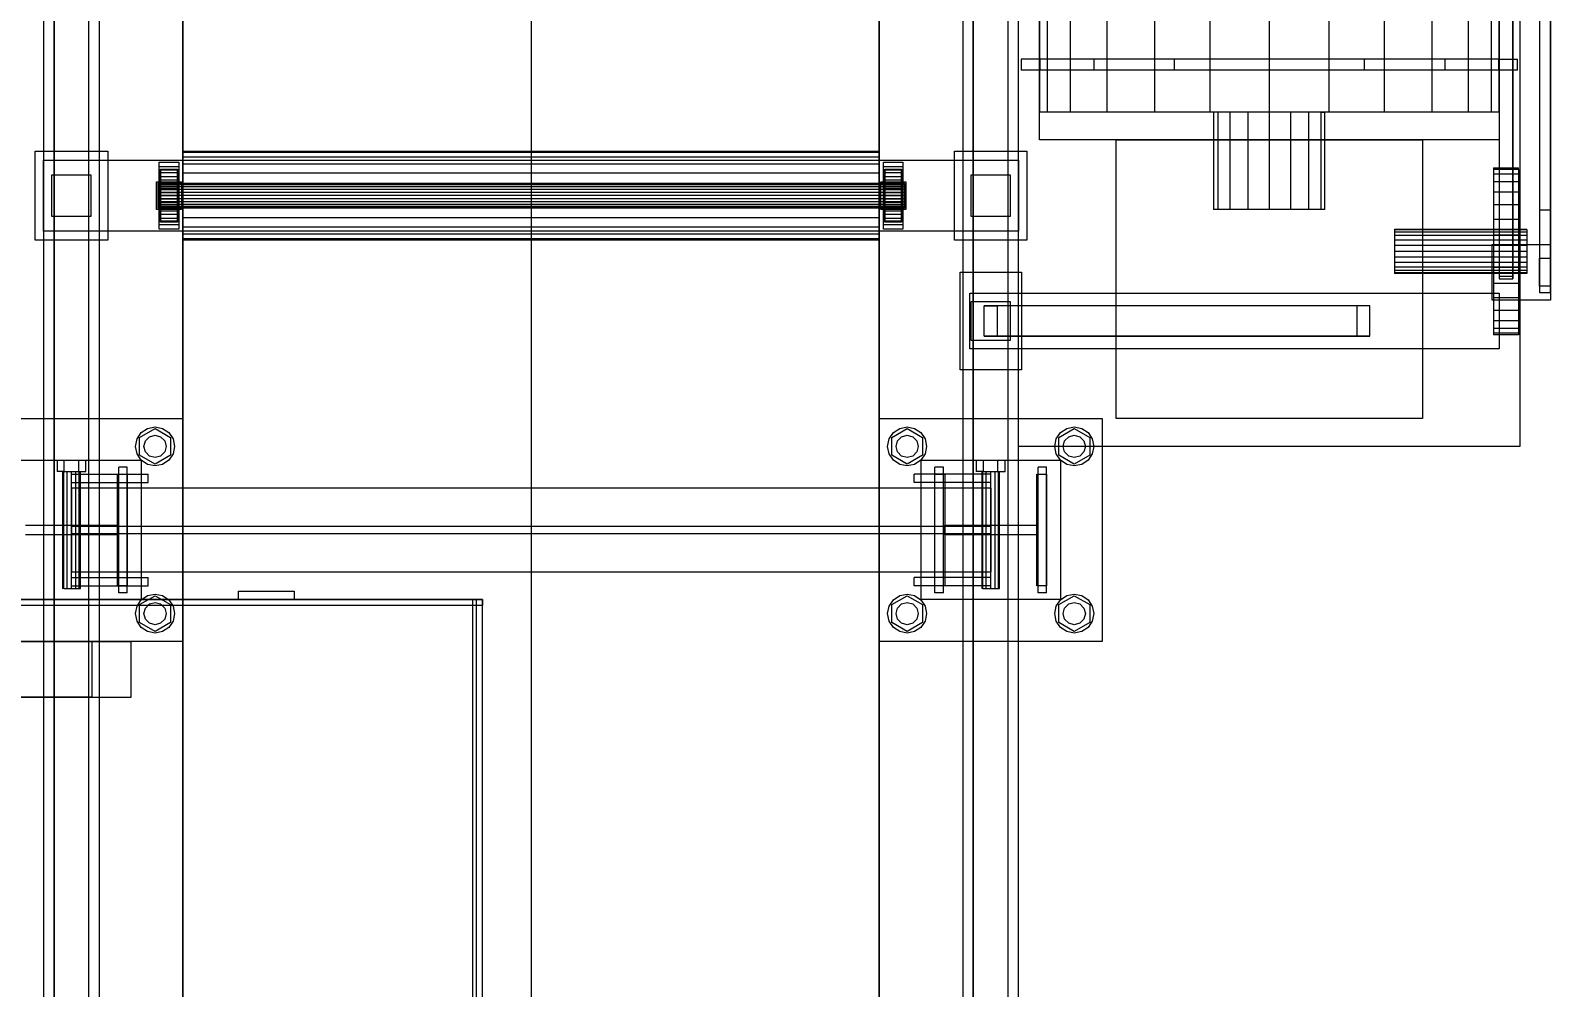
# Model space of a CAD drawing. Header units: millimetres. Extents: x -2500 to 58855, y -53268 to 6837.
# Drawn here: x 57758 to 58849, y -17028 to -16341 of the extents above; entities that cross this region are included whole.
import ezdxf

# ---------------------------------------------------------------- set-up
doc = ezdxf.new("R2010")
doc.units = ezdxf.units.MM
for name, color, linetype, lineweight in [('COTAS_R', 1, 'Continuous', 0), ('superior_C04', 7, 'Continuous', 0), ('superior_secador', 7, 'Continuous', 0)]:
    doc.layers.add(name, color=color, linetype=linetype, lineweight=lineweight)
doc.dimstyles.new('R19_100', dxfattribs={"dimtxt": 250, "dimasz": 150, "dimexe": 150, "dimexo": 80, "dimgap": 100, "dimtad": 1, "dimtih": 1, "dimtoh": 1, "dimdsep": 46, "dimcen": 0.09, "dimadec": 0, "dimazin": 0, "dimtfac": 1, "dimtdec": 4, "dimtofl": 0, "dimtmove": 0, "dimatfit": 3, "dimfxl": 1, "dimtolj": 1, "dimtzin": 0, "dimarcsym": 0})

# ---------------------------------------------------------------- blocks, each defined once
blk = doc.blocks.new('*D26')
at = {"layer": 'COTAS_R', "color": 0, "lineweight": -2, "transparency": 16777216}
for p, q in [((58037.1, -15400), (57067.1, -15400)), ((57217.1, -19600), (57217.1, -15550)), ((58037.1, -19750), (57067.1, -19750))]:
    blk.add_line(p, q, dxfattribs=at)
at = {"layer": 'COTAS_R', "color": 0, "transparency": 16777216}
for points in [[(57192.1, -15550), (57242.1, -15550), (57217.1, -15400)], [(57192.1, -19600), (57242.1, -19600), (57217.1, -19750)]]:
    blk.add_solid(points, dxfattribs=at)
at = {"layer": 'Defpoints', "color": 0, "transparency": 16777216}
for p in [(57217.1, -15400), (58117.1, -15400), (58117.1, -19750)]:
    blk.add_point(p, dxfattribs=at)

msp = doc.modelspace()

# ---------------------------------------------------------------- linework, layer by layer
at = {"layer": 'superior_C04'}
for p, q in [((58812.116, -15374.489), (58812.116, -16484.396)), ((58812.116, -15375.975), (58812.116, -16485.882)), ((58822.116, -16484.396), (58822.116, -15374.489)), ((58822.116, -15375.975), (58822.116, -16485.882)), ((58841.116, -15370.459), (58841.116, -16470.459)), ((58849.116, -16470.459), (58849.116, -15370.459)), ((57867.116, -15400), (57867.116, -16460)), ((57867.116, -19750), (57867.116, -15400)), ((58117.116, -15400), (58117.116, -16460)), ((58367.116, -16460), (58367.116, -15400)), ((58367.116, -15400), (58367.116, -19750)), ((58812.116, -15430.521), (58812.116, -16517.935)), ((58812.116, -15432.409), (58812.116, -16519.823)), ((58822.116, -16517.935), (58822.116, -15430.521)), ((58822.116, -15432.409), (58822.116, -16519.823)), ((58841.116, -15429.541), (58841.116, -16529.541)), ((58849.116, -15429.541), (58849.116, -16529.541)), ((58467.116, -16640), (58467.116, -15710)), ((58827.116, -15710), (58827.116, -16640)), ((58482.116, -16420), (58482.116, -15730)), ((58812.116, -15730), (58812.116, -16420)), ((58482.116, -15750), (58482.116, -16400)), ((58487.738, -15750), (58487.738, -16400)), ((58504.222, -15750), (58504.222, -16400)), ((58530.443, -15750), (58530.443, -16400)), ((58564.616, -15750), (58564.616, -16400)), ((58604.411, -15750), (58604.411, -16400)), ((58647.116, -15750), (58647.116, -16400)), ((58689.821, -15750), (58689.821, -16400)), ((58729.616, -15750), (58729.616, -16400)), ((58763.788, -15750), (58763.788, -16400)), ((58790.01, -15750), (58790.01, -16400)), ((58806.494, -15750), (58806.494, -16400)), ((58812.116, -16400), (58812.116, -15750)), ((57767.116, -16150), (57767.116, -17350)), ((57774.616, -17348.878), (57774.616, -16148.878)), ((57774.616, -16151.122), (57774.616, -17351.122)), ((57799.616, -17348.878), (57799.616, -16148.878)), ((57799.616, -17351.122), (57799.616, -16151.122)), ((57807.116, -17350), (57807.116, -16150)), ((58427.116, -16150), (58427.116, -17350)), ((58434.616, -17348.878), (58434.616, -16148.878)), ((58434.616, -16151.122), (58434.616, -17351.122)), ((58459.616, -17348.878), (58459.616, -16148.878)), ((58459.616, -17351.122), (58459.616, -16151.122)), ((58467.116, -17350), (58467.116, -16150)), ((58482.481, -16362), (58468.916, -16362)), ((58468.916, -16362), (58468.916, -16370)), ((58482.481, -16370), (58468.916, -16370)), ((58521.109, -16362), (58482.481, -16362)), ((58482.481, -16362), (58482.481, -16370)), ((58521.109, -16370), (58482.481, -16370)), ((58578.922, -16362), (58521.109, -16362)), ((58521.109, -16362), (58521.109, -16370)), ((58578.922, -16370), (58521.109, -16370)), ((58647.116, -16362), (58578.922, -16362)), ((58578.922, -16362), (58578.922, -16370)), ((58647.116, -16370), (58578.922, -16370)), ((58715.31, -16362), (58647.116, -16362)), ((58647.116, -16362), (58647.116, -16370)), ((58715.31, -16370), (58647.116, -16370)), ((58773.122, -16362), (58715.31, -16362)), ((58715.31, -16362), (58715.31, -16370)), ((58773.122, -16370), (58715.31, -16370)), ((58811.751, -16362), (58773.122, -16362)), ((58773.122, -16362), (58773.122, -16370)), ((58811.751, -16370), (58773.122, -16370)), ((58811.751, -16362), (58825.316, -16362)), ((58811.751, -16362), (58811.751, -16370)), ((58825.316, -16370), (58811.751, -16370)), ((58825.316, -16370), (58825.316, -16362)), ((58487.738, -16400), (58482.116, -16400)), ((58504.222, -16400), (58487.738, -16400)), ((58530.443, -16400), (58504.222, -16400)), ((58564.616, -16400), (58530.443, -16400)), ((58604.411, -16400), (58564.616, -16400)), ((58647.116, -16400), (58604.411, -16400)), ((58610.161, -16400), (58607.116, -16400)), ((58607.116, -16400), (58607.116, -16470)), ((58618.832, -16400), (58610.161, -16400)), ((58610.161, -16400), (58610.161, -16470)), ((58631.809, -16400), (58618.832, -16400)), ((58618.832, -16400), (58618.832, -16470)), ((58647.116, -16400), (58631.809, -16400)), ((58631.809, -16400), (58631.809, -16470)), ((58689.821, -16400), (58647.116, -16400)), ((58662.423, -16400), (58647.116, -16400)), ((58647.116, -16400), (58647.116, -16470)), ((58675.4, -16400), (58662.423, -16400)), ((58662.423, -16400), (58662.423, -16470)), ((58684.071, -16400), (58675.4, -16400)), ((58675.4, -16400), (58675.4, -16470)), ((58684.071, -16400), (58687.116, -16400)), ((58684.071, -16400), (58684.071, -16470)), ((58687.116, -16470), (58687.116, -16400)), ((58729.616, -16400), (58689.821, -16400)), ((58763.788, -16400), (58729.616, -16400)), ((58790.01, -16400), (58763.788, -16400)), ((58806.494, -16400), (58790.01, -16400)), ((58812.116, -16400), (58806.494, -16400)), ((58812.116, -16420), (58482.116, -16420)), ((58537.116, -16420), (58757.116, -16420)), ((58537.116, -16620), (58537.116, -16420)), ((58757.116, -16420), (58757.116, -16620)), ((57761.116, -16492), (57761.116, -16428)), ((57761.116, -16428), (57813.116, -16428)), ((57767.116, -16485.4), (57767.116, -16434.6)), ((57767.116, -16434.6), (58467.116, -16434.6)), ((57813.116, -16428), (57813.116, -16492)), ((57850.116, -16484), (57850.116, -16436)), ((57850.116, -16436), (57864.116, -16436)), ((57864.116, -16436), (57864.116, -16484)), ((57867.116, -16428), (57867.116, -16429.09)), ((57867.116, -16428), (58367.116, -16428)), ((57867.116, -16429.09), (57867.116, -16432.287)), ((58367.116, -16429.09), (57867.116, -16429.09)), ((57867.116, -16432.287), (57867.116, -16437.373)), ((58367.116, -16432.287), (57867.116, -16432.287)), ((57867.116, -16437.373), (57867.116, -16444)), ((58367.116, -16437.373), (57867.116, -16437.373)), ((58367.116, -16429.09), (58367.116, -16428)), ((58367.116, -16429.09), (58367.116, -16432.287)), ((58367.116, -16432.287), (58367.116, -16437.373)), ((58367.116, -16437.373), (58367.116, -16444)), ((58370.116, -16484), (58370.116, -16436)), ((58370.116, -16436), (58384.116, -16436)), ((58384.116, -16436), (58384.116, -16484)), ((58421.116, -16492), (58421.116, -16428)), ((58421.116, -16428), (58473.116, -16428)), ((58467.116, -16434.6), (58467.116, -16485.4)), ((58473.116, -16428), (58473.116, -16492)), ((57773.116, -16475), (57773.116, -16445)), ((57773.116, -16445), (57801.116, -16445)), ((57801.116, -16445), (57801.116, -16475)), ((57850.116, -16449), (57850.116, -16439)), ((57850.116, -16439), (57864.116, -16439)), ((57851.116, -16451), (57851.116, -16441)), ((57851.116, -16441), (57851.116, -16441.647)), ((57851.116, -16441), (57863.116, -16441)), ((57851.116, -16441.647), (57851.116, -16451.307)), ((57863.116, -16441.647), (57851.116, -16441.647)), ((57851.116, -16441.647), (57851.116, -16443.546)), ((57851.116, -16443.546), (57851.116, -16452.206)), ((57863.116, -16443.546), (57851.116, -16443.546)), ((57851.116, -16443.546), (57851.116, -16446.565)), ((57851.116, -16446.565), (57851.116, -16453.636)), ((57863.116, -16446.565), (57851.116, -16446.565)), ((57851.116, -16446.565), (57851.116, -16450.5)), ((57863.116, -16441.647), (57863.116, -16441)), ((57863.116, -16441), (57863.116, -16451)), ((57863.116, -16451.307), (57863.116, -16441.647)), ((57863.116, -16443.546), (57863.116, -16441.647)), ((57863.116, -16452.206), (57863.116, -16443.546)), ((57863.116, -16446.565), (57863.116, -16443.546)), ((57863.116, -16453.636), (57863.116, -16446.565)), ((57863.116, -16450.5), (57863.116, -16446.565)), ((57864.116, -16439), (57864.116, -16449)), ((57867.116, -16444), (57867.116, -16451.718)), ((58367.116, -16444), (57867.116, -16444)), ((58367.116, -16444), (58367.116, -16451.718)), ((58370.116, -16449), (58370.116, -16439)), ((58370.116, -16439), (58384.116, -16439)), ((58371.116, -16451), (58371.116, -16441)), ((58371.116, -16441), (58371.116, -16441.647)), ((58371.116, -16441), (58383.116, -16441)), ((58371.116, -16441.647), (58371.116, -16451.307)), ((58383.116, -16441.647), (58371.116, -16441.647)), ((58371.116, -16441.647), (58371.116, -16443.546)), ((58371.116, -16443.546), (58371.116, -16452.206)), ((58383.116, -16443.546), (58371.116, -16443.546)), ((58371.116, -16443.546), (58371.116, -16446.565)), ((58371.116, -16446.565), (58371.116, -16453.636)), ((58383.116, -16446.565), (58371.116, -16446.565)), ((58371.116, -16446.565), (58371.116, -16450.5)), ((58383.116, -16441.647), (58383.116, -16441)), ((58383.116, -16441), (58383.116, -16451)), ((58383.116, -16451.307), (58383.116, -16441.647)), ((58383.116, -16443.546), (58383.116, -16441.647)), ((58383.116, -16452.206), (58383.116, -16443.546)), ((58383.116, -16446.565), (58383.116, -16443.546)), ((58383.116, -16453.636), (58383.116, -16446.565)), ((58383.116, -16450.5), (58383.116, -16446.565)), ((58384.116, -16439), (58384.116, -16449)), ((58433.116, -16475), (58433.116, -16445)), ((58433.116, -16445), (58461.116, -16445)), ((58461.116, -16445), (58461.116, -16475)), ((58808.116, -16440), (58808.116, -16441.153)), ((58808.116, -16440), (58826.116, -16440)), ((58808.116, -16441.153), (58808.116, -16444.567)), ((58826.116, -16441.153), (58808.116, -16441.153)), ((58808.116, -16444.567), (58808.116, -16450.112)), ((58826.116, -16444.567), (58808.116, -16444.567)), ((58826.116, -16441.153), (58826.116, -16440)), ((58826.116, -16441.153), (58826.116, -16444.567)), ((58826.116, -16444.567), (58826.116, -16450.112)), ((57848.116, -16450), (57866.116, -16450)), ((57848.116, -16470), (57848.116, -16450)), ((57849.116, -16451), (57849.116, -16451.307)), ((57849.116, -16451), (58385.116, -16451)), ((57849.116, -16451.307), (57849.116, -16452.206)), ((58385.116, -16451.307), (57849.116, -16451.307)), ((57849.116, -16452.206), (57849.116, -16453.636)), ((58385.116, -16452.206), (57849.116, -16452.206)), ((57849.116, -16453.636), (57849.116, -16455.5)), ((58385.116, -16453.636), (57849.116, -16453.636)), ((57849.116, -16455.5), (57849.116, -16457.671)), ((58385.116, -16455.5), (57849.116, -16455.5)), ((57849.116, -16457.671), (57849.116, -16460)), ((58385.116, -16457.671), (57849.116, -16457.671)), ((57864.116, -16449), (57850.116, -16449)), ((57851.116, -16450.5), (57851.116, -16455.5)), ((57863.116, -16450.5), (57851.116, -16450.5)), ((57851.116, -16450.5), (57851.116, -16455.082)), ((57851.116, -16451.307), (57851.116, -16451)), ((57863.116, -16451), (57851.116, -16451)), ((57851.116, -16451.307), (57863.116, -16451.307)), ((57851.116, -16452.206), (57851.116, -16451.307)), ((57851.116, -16452.206), (57863.116, -16452.206)), ((57851.116, -16453.636), (57851.116, -16452.206)), ((57851.116, -16453.636), (57863.116, -16453.636)), ((57851.116, -16455.5), (57851.116, -16453.636)), ((57851.116, -16455.082), (57851.116, -16457.671)), ((57863.116, -16455.082), (57851.116, -16455.082)), ((57851.116, -16455.082), (57851.116, -16460)), ((57851.116, -16455.5), (57863.116, -16455.5)), ((57851.116, -16457.671), (57851.116, -16455.5)), ((57851.116, -16457.671), (57863.116, -16457.671)), ((57851.116, -16460), (57851.116, -16457.671)), ((57863.116, -16455.5), (57863.116, -16450.5)), ((57863.116, -16455.082), (57863.116, -16450.5)), ((57863.116, -16451), (57863.116, -16451.307)), ((57863.116, -16451.307), (57863.116, -16452.206)), ((57863.116, -16452.206), (57863.116, -16453.636)), ((57863.116, -16453.636), (57863.116, -16455.5)), ((57863.116, -16457.671), (57863.116, -16455.082)), ((57863.116, -16460), (57863.116, -16455.082)), ((57863.116, -16455.5), (57863.116, -16457.671)), ((57863.116, -16457.671), (57863.116, -16460)), ((57866.116, -16450), (57866.116, -16470)), ((57867.116, -16451.718), (57867.116, -16460)), ((58367.116, -16451.718), (57867.116, -16451.718)), ((58367.116, -16451.718), (58367.116, -16460)), ((58368.116, -16450), (58386.116, -16450)), ((58368.116, -16470), (58368.116, -16450)), ((58384.116, -16449), (58370.116, -16449)), ((58371.116, -16450.5), (58371.116, -16455.5)), ((58383.116, -16450.5), (58371.116, -16450.5)), ((58371.116, -16450.5), (58371.116, -16455.082)), ((58371.116, -16451.307), (58371.116, -16451)), ((58383.116, -16451), (58371.116, -16451)), ((58371.116, -16451.307), (58383.116, -16451.307)), ((58371.116, -16452.206), (58371.116, -16451.307)), ((58371.116, -16452.206), (58383.116, -16452.206)), ((58371.116, -16453.636), (58371.116, -16452.206)), ((58371.116, -16453.636), (58383.116, -16453.636)), ((58371.116, -16455.5), (58371.116, -16453.636)), ((58371.116, -16455.082), (58371.116, -16457.671)), ((58383.116, -16455.082), (58371.116, -16455.082)), ((58371.116, -16455.082), (58371.116, -16460)), ((58371.116, -16455.5), (58383.116, -16455.5)), ((58371.116, -16457.671), (58371.116, -16455.5)), ((58371.116, -16457.671), (58383.116, -16457.671)), ((58371.116, -16460), (58371.116, -16457.671)), ((58383.116, -16455.5), (58383.116, -16450.5)), ((58383.116, -16455.082), (58383.116, -16450.5)), ((58383.116, -16451), (58383.116, -16451.307)), ((58383.116, -16451.307), (58383.116, -16452.206)), ((58383.116, -16452.206), (58383.116, -16453.636)), ((58383.116, -16453.636), (58383.116, -16455.5)), ((58383.116, -16457.671), (58383.116, -16455.082)), ((58383.116, -16460), (58383.116, -16455.082)), ((58383.116, -16455.5), (58383.116, -16457.671)), ((58383.116, -16457.671), (58383.116, -16460)), ((58385.116, -16451.307), (58385.116, -16451)), ((58385.116, -16451.307), (58385.116, -16452.206)), ((58385.116, -16452.206), (58385.116, -16453.636)), ((58385.116, -16453.636), (58385.116, -16455.5)), ((58385.116, -16455.5), (58385.116, -16457.671)), ((58385.116, -16457.671), (58385.116, -16460)), ((58386.116, -16450), (58386.116, -16470)), ((58808.116, -16450.112), (58808.116, -16457.574)), ((58826.116, -16450.112), (58808.116, -16450.112)), ((58808.116, -16457.574), (58808.116, -16466.666)), ((58826.116, -16457.574), (58808.116, -16457.574)), ((58826.116, -16450.112), (58826.116, -16457.574)), ((58826.116, -16457.574), (58826.116, -16466.666)), ((57866.116, -16470), (57848.116, -16470)), ((57849.116, -16460), (57849.116, -16462.329)), ((58385.116, -16460), (57849.116, -16460)), ((57849.116, -16462.329), (57849.116, -16464.5)), ((58385.116, -16462.329), (57849.116, -16462.329)), ((57849.116, -16464.5), (57849.116, -16466.364)), ((58385.116, -16464.5), (57849.116, -16464.5)), ((57849.116, -16466.364), (57849.116, -16467.794)), ((58385.116, -16466.364), (57849.116, -16466.364)), ((57849.116, -16467.794), (57849.116, -16468.693)), ((58385.116, -16467.794), (57849.116, -16467.794)), ((57849.116, -16468.693), (57849.116, -16469)), ((58385.116, -16468.693), (57849.116, -16468.693)), ((58385.116, -16469), (57849.116, -16469)), ((57851.116, -16460), (57863.116, -16460)), ((57851.116, -16460), (57851.116, -16464.918)), ((57851.116, -16462.329), (57851.116, -16460)), ((57851.116, -16464.918), (57851.116, -16462.329)), ((57851.116, -16462.329), (57863.116, -16462.329)), ((57851.116, -16464.5), (57851.116, -16462.329)), ((57851.116, -16469.5), (57851.116, -16464.5)), ((57851.116, -16464.5), (57863.116, -16464.5)), ((57851.116, -16466.364), (57851.116, -16464.5)), ((57863.116, -16464.918), (57851.116, -16464.918)), ((57851.116, -16464.918), (57851.116, -16469.5)), ((57851.116, -16473.435), (57851.116, -16466.364)), ((57851.116, -16466.364), (57863.116, -16466.364)), ((57851.116, -16467.794), (57851.116, -16466.364)), ((57851.116, -16476.454), (57851.116, -16467.794)), ((57851.116, -16467.794), (57863.116, -16467.794)), ((57851.116, -16468.693), (57851.116, -16467.794)), ((57851.116, -16478.353), (57851.116, -16468.693)), ((57851.116, -16468.693), (57863.116, -16468.693)), ((57851.116, -16469), (57851.116, -16468.693)), ((57851.116, -16479), (57851.116, -16469)), ((57851.116, -16469), (57863.116, -16469)), ((57863.116, -16469.5), (57851.116, -16469.5)), ((57851.116, -16469.5), (57851.116, -16473.435)), ((57863.116, -16460), (57863.116, -16462.329)), ((57863.116, -16464.918), (57863.116, -16460)), ((57863.116, -16462.329), (57863.116, -16464.918)), ((57863.116, -16462.329), (57863.116, -16464.5)), ((57863.116, -16464.5), (57863.116, -16469.5)), ((57863.116, -16464.5), (57863.116, -16466.364)), ((57863.116, -16469.5), (57863.116, -16464.918)), ((57863.116, -16466.364), (57863.116, -16473.435)), ((57863.116, -16466.364), (57863.116, -16467.794)), ((57863.116, -16467.794), (57863.116, -16476.454)), ((57863.116, -16467.794), (57863.116, -16468.693)), ((57863.116, -16468.693), (57863.116, -16478.353)), ((57863.116, -16468.693), (57863.116, -16469)), ((57863.116, -16469), (57863.116, -16479)), ((57863.116, -16473.435), (57863.116, -16469.5)), ((58117.116, -16460), (57867.116, -16460)), ((57867.116, -16460), (57867.116, -17440)), ((57867.116, -16460), (57867.116, -16468.282)), ((58367.116, -16460), (57867.116, -16460)), ((57867.116, -16468.282), (57867.116, -16476)), ((58367.116, -16468.282), (57867.116, -16468.282)), ((58367.116, -16460), (58117.116, -16460)), ((58117.116, -16460), (58117.116, -17440)), ((58367.116, -17440), (58367.116, -16460)), ((58367.116, -16460), (58367.116, -16468.282)), ((58367.116, -16468.282), (58367.116, -16476)), ((58386.116, -16470), (58368.116, -16470)), ((58371.116, -16460), (58383.116, -16460)), ((58371.116, -16460), (58371.116, -16464.918)), ((58371.116, -16462.329), (58371.116, -16460)), ((58371.116, -16464.918), (58371.116, -16462.329)), ((58371.116, -16462.329), (58383.116, -16462.329)), ((58371.116, -16464.5), (58371.116, -16462.329)), ((58371.116, -16469.5), (58371.116, -16464.5)), ((58371.116, -16464.5), (58383.116, -16464.5)), ((58371.116, -16466.364), (58371.116, -16464.5)), ((58383.116, -16464.918), (58371.116, -16464.918)), ((58371.116, -16464.918), (58371.116, -16469.5)), ((58371.116, -16473.435), (58371.116, -16466.364)), ((58371.116, -16466.364), (58383.116, -16466.364)), ((58371.116, -16467.794), (58371.116, -16466.364)), ((58371.116, -16476.454), (58371.116, -16467.794)), ((58371.116, -16467.794), (58383.116, -16467.794)), ((58371.116, -16468.693), (58371.116, -16467.794)), ((58371.116, -16478.353), (58371.116, -16468.693)), ((58371.116, -16468.693), (58383.116, -16468.693)), ((58371.116, -16469), (58371.116, -16468.693)), ((58371.116, -16479), (58371.116, -16469)), ((58371.116, -16469), (58383.116, -16469)), ((58383.116, -16469.5), (58371.116, -16469.5)), ((58371.116, -16469.5), (58371.116, -16473.435)), ((58383.116, -16460), (58383.116, -16462.329)), ((58383.116, -16464.918), (58383.116, -16460)), ((58383.116, -16462.329), (58383.116, -16464.918)), ((58383.116, -16462.329), (58383.116, -16464.5)), ((58383.116, -16464.5), (58383.116, -16469.5)), ((58383.116, -16464.5), (58383.116, -16466.364)), ((58383.116, -16469.5), (58383.116, -16464.918)), ((58383.116, -16466.364), (58383.116, -16473.435)), ((58383.116, -16466.364), (58383.116, -16467.794)), ((58383.116, -16467.794), (58383.116, -16476.454)), ((58383.116, -16467.794), (58383.116, -16468.693)), ((58383.116, -16468.693), (58383.116, -16478.353)), ((58383.116, -16468.693), (58383.116, -16469)), ((58383.116, -16469), (58383.116, -16479)), ((58383.116, -16473.435), (58383.116, -16469.5)), ((58385.116, -16460), (58385.116, -16462.329)), ((58385.116, -16462.329), (58385.116, -16464.5)), ((58385.116, -16464.5), (58385.116, -16466.364)), ((58385.116, -16466.364), (58385.116, -16467.794)), ((58385.116, -16467.794), (58385.116, -16468.693)), ((58385.116, -16468.693), (58385.116, -16469)), ((58610.161, -16470), (58607.116, -16470)), ((58618.832, -16470), (58610.161, -16470)), ((58631.809, -16470), (58618.832, -16470)), ((58647.116, -16470), (58631.809, -16470)), ((58662.423, -16470), (58647.116, -16470)), ((58675.4, -16470), (58662.423, -16470)), ((58684.071, -16470), (58675.4, -16470)), ((58687.116, -16470), (58684.071, -16470)), ((58808.116, -16466.666), (58808.116, -16477.039)), ((58826.116, -16466.666), (58808.116, -16466.666)), ((58826.116, -16466.666), (58826.116, -16477.039)), ((58841.116, -16470.459), (58841.116, -16529.541)), ((58849.116, -16470.459), (58841.116, -16470.459)), ((58849.116, -16529.541), (58849.116, -16470.459)), ((57801.116, -16475), (57773.116, -16475)), ((57850.116, -16481), (57850.116, -16471)), ((57850.116, -16471), (57864.116, -16471)), ((57864.116, -16481), (57850.116, -16481)), ((57863.116, -16473.435), (57851.116, -16473.435)), ((57851.116, -16473.435), (57851.116, -16476.454)), ((57863.116, -16476.454), (57851.116, -16476.454)), ((57851.116, -16476.454), (57851.116, -16478.353)), ((57863.116, -16478.353), (57851.116, -16478.353)), ((57851.116, -16478.353), (57851.116, -16479)), ((57863.116, -16479), (57851.116, -16479)), ((57863.116, -16476.454), (57863.116, -16473.435)), ((57863.116, -16478.353), (57863.116, -16476.454)), ((57863.116, -16479), (57863.116, -16478.353)), ((57864.116, -16471), (57864.116, -16481)), ((57867.116, -16476), (57867.116, -16482.627)), ((58367.116, -16476), (57867.116, -16476)), ((58367.116, -16476), (58367.116, -16482.627)), ((58370.116, -16481), (58370.116, -16471)), ((58370.116, -16471), (58384.116, -16471)), ((58384.116, -16481), (58370.116, -16481)), ((58383.116, -16473.435), (58371.116, -16473.435)), ((58371.116, -16473.435), (58371.116, -16476.454)), ((58383.116, -16476.454), (58371.116, -16476.454)), ((58371.116, -16476.454), (58371.116, -16478.353)), ((58383.116, -16478.353), (58371.116, -16478.353)), ((58371.116, -16478.353), (58371.116, -16479)), ((58383.116, -16479), (58371.116, -16479)), ((58383.116, -16476.454), (58383.116, -16473.435)), ((58383.116, -16478.353), (58383.116, -16476.454)), ((58383.116, -16479), (58383.116, -16478.353)), ((58384.116, -16471), (58384.116, -16481)), ((58461.116, -16475), (58433.116, -16475)), ((58808.116, -16477.039), (58808.116, -16488.295)), ((58826.116, -16477.039), (58808.116, -16477.039)), ((58826.116, -16477.039), (58826.116, -16488.295)), ((57813.116, -16492), (57761.116, -16492)), ((58467.116, -16485.4), (57767.116, -16485.4)), ((57864.116, -16484), (57850.116, -16484)), ((57867.116, -16482.627), (57867.116, -16487.713)), ((58367.116, -16482.627), (57867.116, -16482.627)), ((57867.116, -16487.713), (57867.116, -16490.91)), ((58367.116, -16487.713), (57867.116, -16487.713)), ((57867.116, -16490.91), (57867.116, -16492)), ((58367.116, -16490.91), (57867.116, -16490.91)), ((58367.116, -16492), (57867.116, -16492)), ((58367.116, -16482.627), (58367.116, -16487.713)), ((58367.116, -16487.713), (58367.116, -16490.91)), ((58367.116, -16490.91), (58367.116, -16492)), ((58384.116, -16484), (58370.116, -16484)), ((58473.116, -16492), (58421.116, -16492)), ((58737.116, -16484), (58737.116, -16484.545)), ((58737.116, -16484), (58832.116, -16484)), ((58737.116, -16484.545), (58737.116, -16486.144)), ((58832.116, -16484.545), (58737.116, -16484.545)), ((58737.116, -16486.144), (58737.116, -16488.686)), ((58832.116, -16486.144), (58737.116, -16486.144)), ((58737.116, -16488.686), (58737.116, -16492)), ((58832.116, -16488.686), (58737.116, -16488.686)), ((58737.116, -16492), (58737.116, -16495.859)), ((58832.116, -16492), (58737.116, -16492)), ((58808.116, -16488.295), (58808.116, -16500)), ((58826.116, -16488.295), (58808.116, -16488.295)), ((58812.116, -16484.396), (58812.116, -16485.882)), ((58822.116, -16484.396), (58812.116, -16484.396)), ((58812.116, -16485.882), (58822.116, -16485.882)), ((58822.116, -16485.882), (58822.116, -16484.396)), ((58826.116, -16488.295), (58826.116, -16500)), ((58832.116, -16484.545), (58832.116, -16484)), ((58832.116, -16484.545), (58832.116, -16486.144)), ((58832.116, -16486.144), (58832.116, -16488.686)), ((58832.116, -16488.686), (58832.116, -16492)), ((58832.116, -16492), (58832.116, -16495.859)), ((58737.116, -16495.859), (58737.116, -16500)), ((58832.116, -16495.859), (58737.116, -16495.859)), ((58737.116, -16500), (58737.116, -16504.141)), ((58832.116, -16500), (58737.116, -16500)), ((58807.116, -16495), (58849.116, -16495)), ((58807.116, -16535), (58807.116, -16495)), ((58808.116, -16500), (58808.116, -16511.705)), ((58826.116, -16500), (58808.116, -16500)), ((58826.116, -16500), (58826.116, -16511.705)), ((58832.116, -16495.859), (58832.116, -16500)), ((58832.116, -16500), (58832.116, -16504.141)), ((58849.116, -16495), (58849.116, -16535)), ((58737.116, -16504.141), (58737.116, -16508)), ((58832.116, -16504.141), (58737.116, -16504.141)), ((58737.116, -16508), (58737.116, -16511.314)), ((58832.116, -16508), (58737.116, -16508)), ((58737.116, -16511.314), (58737.116, -16513.856)), ((58832.116, -16511.314), (58737.116, -16511.314)), ((58737.116, -16513.856), (58737.116, -16515.455)), ((58832.116, -16513.856), (58737.116, -16513.856)), ((58808.116, -16511.705), (58808.116, -16522.961)), ((58826.116, -16511.705), (58808.116, -16511.705)), ((58826.116, -16511.705), (58826.116, -16522.961)), ((58832.116, -16504.141), (58832.116, -16508)), ((58832.116, -16508), (58832.116, -16511.314)), ((58832.116, -16511.314), (58832.116, -16513.856)), ((58832.116, -16513.856), (58832.116, -16515.455)), ((58841.116, -16505), (58849.116, -16505)), ((58841.116, -16525), (58841.116, -16505)), ((58849.116, -16505), (58849.116, -16525)), ((58425.116, -16515), (58469.116, -16515)), ((58425.116, -16585), (58425.116, -16515)), ((58469.116, -16515), (58469.116, -16585)), ((58737.116, -16515.455), (58737.116, -16516)), ((58832.116, -16515.455), (58737.116, -16515.455)), ((58832.116, -16516), (58737.116, -16516)), ((58808.116, -16522.961), (58808.116, -16533.334)), ((58826.116, -16522.961), (58808.116, -16522.961)), ((58812.116, -16517.935), (58812.116, -16519.823)), ((58822.116, -16517.935), (58812.116, -16517.935)), ((58812.116, -16519.823), (58822.116, -16519.823)), ((58822.116, -16519.823), (58822.116, -16517.935)), ((58826.116, -16522.961), (58826.116, -16533.334)), ((58832.116, -16515.455), (58832.116, -16516)), ((58849.116, -16525), (58841.116, -16525)), ((58432.116, -16530), (58812.116, -16530)), ((58432.116, -16570), (58432.116, -16530)), ((58433.116, -16536), (58461.116, -16536)), ((58433.116, -16564), (58433.116, -16536)), ((58461.116, -16536), (58461.116, -16564)), ((58849.116, -16535), (58807.116, -16535)), ((58808.116, -16533.334), (58808.116, -16542.426)), ((58826.116, -16533.334), (58808.116, -16533.334)), ((58812.116, -16530), (58812.116, -16570)), ((58826.116, -16533.334), (58826.116, -16542.426)), ((58841.116, -16529.541), (58849.116, -16529.541)), ((58442.474, -16539), (58451.757, -16539)), ((58442.474, -16561), (58442.474, -16539)), ((58709.974, -16539), (58442.474, -16539)), ((58451.757, -16539), (58451.757, -16561)), ((58719.257, -16539), (58451.757, -16539)), ((58719.257, -16539), (58709.974, -16539)), ((58709.974, -16539), (58709.974, -16561)), ((58719.257, -16561), (58719.257, -16539)), ((58808.116, -16542.426), (58808.116, -16549.888)), ((58826.116, -16542.426), (58808.116, -16542.426)), ((58826.116, -16542.426), (58826.116, -16549.888)), ((58808.116, -16549.888), (58808.116, -16555.433)), ((58826.116, -16549.888), (58808.116, -16549.888)), ((58808.116, -16555.433), (58808.116, -16558.847)), ((58826.116, -16555.433), (58808.116, -16555.433)), ((58826.116, -16549.888), (58826.116, -16555.433)), ((58826.116, -16555.433), (58826.116, -16558.847)), ((58461.116, -16564), (58433.116, -16564)), ((58451.757, -16561), (58442.474, -16561)), ((58442.474, -16561), (58709.974, -16561)), ((58719.257, -16561), (58451.757, -16561)), ((58709.974, -16561), (58719.257, -16561)), ((58808.116, -16558.847), (58808.116, -16560)), ((58826.116, -16558.847), (58808.116, -16558.847)), ((58826.116, -16560), (58808.116, -16560)), ((58826.116, -16558.847), (58826.116, -16560)), ((58812.116, -16570), (58432.116, -16570)), ((58469.116, -16585), (58425.116, -16585)), ((57707.116, -16620), (57867.116, -16620)), ((57867.116, -16620), (57867.116, -16780)), ((58367.116, -16780), (58367.116, -16620)), ((58367.116, -16620), (58527.116, -16620)), ((58527.116, -16620), (58527.116, -16780)), ((58757.116, -16620), (58537.116, -16620)), ((57834.182, -16634.642), (57837.216, -16630.101)), ((57836.031, -16633.6), (57847.116, -16627.2)), ((57836.031, -16646.4), (57836.031, -16633.6)), ((57837.216, -16630.101), (57841.758, -16627.066)), ((57840.188, -16636), (57843.116, -16633.072)), ((57841.758, -16627.066), (57847.116, -16626)), ((57843.116, -16633.072), (57847.116, -16632)), ((57847.116, -16626), (57852.473, -16627.066)), ((57847.116, -16627.2), (57858.201, -16633.6)), ((57847.116, -16632), (57851.116, -16633.072)), ((57851.116, -16633.072), (57854.044, -16636)), ((57852.473, -16627.066), (57857.015, -16630.101)), ((57857.015, -16630.101), (57860.05, -16634.642)), ((57858.201, -16633.6), (57858.201, -16646.4)), ((58374.182, -16634.642), (58377.216, -16630.101)), ((58376.031, -16633.6), (58387.116, -16627.2)), ((58376.031, -16646.4), (58376.031, -16633.6)), ((58377.216, -16630.101), (58381.758, -16627.066)), ((58380.188, -16636), (58383.116, -16633.072)), ((58381.758, -16627.066), (58387.116, -16626)), ((58383.116, -16633.072), (58387.116, -16632)), ((58387.116, -16626), (58392.473, -16627.066)), ((58387.116, -16627.2), (58398.201, -16633.6)), ((58387.116, -16632), (58391.116, -16633.072)), ((58391.116, -16633.072), (58394.044, -16636)), ((58392.473, -16627.066), (58397.015, -16630.101)), ((58397.015, -16630.101), (58400.05, -16634.642)), ((58398.201, -16633.6), (58398.201, -16646.4)), ((58494.182, -16634.642), (58497.216, -16630.101)), ((58496.031, -16633.6), (58507.116, -16627.2)), ((58496.031, -16646.4), (58496.031, -16633.6)), ((58497.216, -16630.101), (58501.758, -16627.066)), ((58500.188, -16636), (58503.116, -16633.072)), ((58501.758, -16627.066), (58507.116, -16626)), ((58503.116, -16633.072), (58507.116, -16632)), ((58507.116, -16626), (58512.473, -16627.066)), ((58507.116, -16627.2), (58518.201, -16633.6)), ((58507.116, -16632), (58511.116, -16633.072)), ((58511.116, -16633.072), (58514.044, -16636)), ((58512.473, -16627.066), (58517.015, -16630.101)), ((58517.015, -16630.101), (58520.05, -16634.642)), ((58518.201, -16633.6), (58518.201, -16646.4)), ((57833.116, -16640), (57834.182, -16634.642)), ((57834.182, -16645.358), (57833.116, -16640)), ((57837.216, -16649.899), (57834.182, -16645.358)), ((57839.116, -16640), (57840.188, -16636)), ((57840.188, -16644), (57839.116, -16640)), ((57843.116, -16646.928), (57840.188, -16644)), ((57854.044, -16644), (57851.116, -16646.928)), ((57854.044, -16636), (57855.116, -16640)), ((57855.116, -16640), (57854.044, -16644)), ((57860.05, -16645.358), (57857.015, -16649.899)), ((57860.05, -16634.642), (57861.116, -16640)), ((57861.116, -16640), (57860.05, -16645.358)), ((58373.116, -16640), (58374.182, -16634.642)), ((58374.182, -16645.358), (58373.116, -16640)), ((58377.216, -16649.899), (58374.182, -16645.358)), ((58379.116, -16640), (58380.188, -16636)), ((58380.188, -16644), (58379.116, -16640)), ((58383.116, -16646.928), (58380.188, -16644)), ((58394.044, -16644), (58391.116, -16646.928)), ((58394.044, -16636), (58395.116, -16640)), ((58395.116, -16640), (58394.044, -16644)), ((58400.05, -16645.358), (58397.015, -16649.899)), ((58400.05, -16634.642), (58401.116, -16640)), ((58401.116, -16640), (58400.05, -16645.358)), ((58827.116, -16640), (58467.116, -16640)), ((58493.116, -16640), (58494.182, -16634.642)), ((58494.182, -16645.358), (58493.116, -16640)), ((58497.216, -16649.899), (58494.182, -16645.358)), ((58499.116, -16640), (58500.188, -16636)), ((58500.188, -16644), (58499.116, -16640)), ((58503.116, -16646.928), (58500.188, -16644)), ((58514.044, -16644), (58511.116, -16646.928)), ((58514.044, -16636), (58515.116, -16640)), ((58515.116, -16640), (58514.044, -16644)), ((58520.05, -16645.358), (58517.015, -16649.899)), ((58520.05, -16634.642), (58521.116, -16640)), ((58521.116, -16640), (58520.05, -16645.358)), ((57737.116, -16650), (57837.116, -16650)), ((57776.716, -16650), (57781.916, -16650)), ((57776.716, -16650), (57776.716, -16658)), ((57781.916, -16650), (57792.316, -16650)), ((57781.916, -16658), (57781.916, -16650)), ((57792.316, -16650), (57797.516, -16650)), ((57792.316, -16658), (57792.316, -16650)), ((57797.516, -16658), (57797.516, -16650)), ((57821.116, -16745), (57821.116, -16655)), ((57827.116, -16655), (57821.116, -16655)), ((57827.116, -16745), (57827.116, -16655)), ((57847.116, -16652.8), (57836.031, -16646.4)), ((57837.116, -16650), (57837.116, -16750)), ((57841.758, -16652.934), (57837.216, -16649.899)), ((57847.116, -16654), (57841.758, -16652.934)), ((57847.116, -16648), (57843.116, -16646.928)), ((57858.201, -16646.4), (57847.116, -16652.8)), ((57851.116, -16646.928), (57847.116, -16648)), ((57852.473, -16652.934), (57847.116, -16654)), ((57857.015, -16649.899), (57852.473, -16652.934)), ((58387.116, -16652.8), (58376.031, -16646.4)), ((58381.758, -16652.934), (58377.216, -16649.899)), ((58387.116, -16654), (58381.758, -16652.934)), ((58387.116, -16648), (58383.116, -16646.928)), ((58398.201, -16646.4), (58387.116, -16652.8)), ((58391.116, -16646.928), (58387.116, -16648)), ((58392.473, -16652.934), (58387.116, -16654)), ((58397.015, -16649.899), (58392.473, -16652.934)), ((58397.116, -16750), (58397.116, -16650)), ((58397.116, -16650), (58497.116, -16650)), ((58407.116, -16745), (58407.116, -16655)), ((58413.116, -16655), (58407.116, -16655)), ((58413.116, -16745), (58413.116, -16655)), ((58436.716, -16650), (58441.916, -16650)), ((58436.716, -16650), (58436.716, -16658)), ((58441.916, -16650), (58452.316, -16650)), ((58441.916, -16658), (58441.916, -16650)), ((58452.316, -16650), (58457.516, -16650)), ((58452.316, -16658), (58452.316, -16650)), ((58457.516, -16658), (58457.516, -16650)), ((58481.116, -16745), (58481.116, -16655)), ((58487.116, -16655), (58481.116, -16655)), ((58487.116, -16745), (58487.116, -16655)), ((58507.116, -16652.8), (58496.031, -16646.4)), ((58497.116, -16650), (58497.116, -16750)), ((58501.758, -16652.934), (58497.216, -16649.899)), ((58507.116, -16654), (58501.758, -16652.934)), ((58507.116, -16648), (58503.116, -16646.928)), ((58518.201, -16646.4), (58507.116, -16652.8)), ((58511.116, -16646.928), (58507.116, -16648)), ((58512.473, -16652.934), (58507.116, -16654)), ((58517.015, -16649.899), (58512.473, -16652.934)), ((57781.916, -16658), (57776.716, -16658)), ((57780.716, -16658), (57781.573, -16658)), ((57780.716, -16658), (57780.716, -16742)), ((57781.573, -16658), (57783.916, -16658)), ((57781.573, -16742), (57781.573, -16658)), ((57781.916, -16658), (57792.316, -16658)), ((57783.916, -16658), (57787.116, -16658)), ((57783.916, -16742), (57783.916, -16658)), ((57787.116, -16658), (57790.316, -16658)), ((57787.116, -16742), (57787.116, -16658)), ((57787.116, -16660), (57842.116, -16660)), ((57787.116, -16666), (57787.116, -16660)), ((57787.116, -16666), (57842.116, -16666)), ((57790.316, -16658), (57792.658, -16658)), ((57790.316, -16742), (57790.316, -16658)), ((57792.316, -16658), (57797.516, -16658)), ((57792.658, -16658), (57793.516, -16658)), ((57792.658, -16742), (57792.658, -16658)), ((57793.516, -16742), (57793.516, -16658)), ((57820.116, -16740), (57820.116, -16660)), ((57820.116, -16660), (57827.116, -16660)), ((57827.116, -16660), (57827.116, -16740)), ((57842.116, -16666), (57842.116, -16660)), ((58447.116, -16660), (58392.116, -16660)), ((58392.116, -16666), (58392.116, -16660)), ((58447.116, -16666), (58392.116, -16666)), ((58407.116, -16740), (58407.116, -16660)), ((58407.116, -16660), (58414.116, -16660)), ((58414.116, -16660), (58414.116, -16740)), ((58441.916, -16658), (58436.716, -16658)), ((58440.716, -16658), (58441.573, -16658)), ((58440.716, -16658), (58440.716, -16742)), ((58441.573, -16658), (58443.916, -16658)), ((58441.573, -16742), (58441.573, -16658)), ((58441.916, -16658), (58452.316, -16658)), ((58443.916, -16658), (58447.116, -16658)), ((58443.916, -16742), (58443.916, -16658)), ((58447.116, -16658), (58450.316, -16658)), ((58447.116, -16742), (58447.116, -16658)), ((58447.116, -16666), (58447.116, -16660)), ((58450.316, -16658), (58452.658, -16658)), ((58450.316, -16742), (58450.316, -16658)), ((58452.316, -16658), (58457.516, -16658)), ((58452.658, -16658), (58453.516, -16658)), ((58452.658, -16742), (58452.658, -16658)), ((58453.516, -16742), (58453.516, -16658)), ((58480.116, -16740), (58480.116, -16660)), ((58480.116, -16660), (58487.116, -16660)), ((58487.116, -16660), (58487.116, -16740)), ((57787.116, -16670), (57787.116, -16730)), ((58447.116, -16670), (57787.116, -16670)), ((58447.116, -16670), (58447.116, -16730)), ((57754.116, -16696.5), (57820.116, -16696.5)), ((57787.116, -16697.5), (57787.116, -16702.5)), ((58447.116, -16697.5), (57787.116, -16697.5)), ((57820.116, -16696.5), (57820.116, -16703.5)), ((58414.116, -16703.5), (58414.116, -16696.5)), ((58414.116, -16696.5), (58480.116, -16696.5)), ((58447.116, -16697.5), (58447.116, -16702.5)), ((58480.116, -16696.5), (58480.116, -16703.5)), ((57820.116, -16703.5), (57754.116, -16703.5)), ((57787.116, -16702.5), (58447.116, -16702.5)), ((58480.116, -16703.5), (58414.116, -16703.5)), ((57787.116, -16730), (58447.116, -16730)), ((57781.573, -16742), (57780.716, -16742)), ((57781.573, -16742), (57783.916, -16742)), ((57783.916, -16742), (57787.116, -16742)), ((57787.116, -16734), (57842.116, -16734)), ((57787.116, -16740), (57787.116, -16734)), ((57787.116, -16740), (57842.116, -16740)), ((57787.116, -16742), (57790.316, -16742)), ((57790.316, -16742), (57792.658, -16742)), ((57792.658, -16742), (57793.516, -16742)), ((57827.116, -16740), (57820.116, -16740)), ((57842.116, -16740), (57842.116, -16734)), ((58447.116, -16734), (58392.116, -16734)), ((58392.116, -16740), (58392.116, -16734)), ((58447.116, -16740), (58392.116, -16740)), ((58414.116, -16740), (58407.116, -16740)), ((58441.573, -16742), (58440.716, -16742)), ((58441.573, -16742), (58443.916, -16742)), ((58443.916, -16742), (58447.116, -16742)), ((58447.116, -16740), (58447.116, -16734)), ((58447.116, -16742), (58450.316, -16742)), ((58450.316, -16742), (58452.658, -16742)), ((58452.658, -16742), (58453.516, -16742)), ((58487.116, -16740), (58480.116, -16740)), ((57837.116, -16750), (57737.116, -16750)), ((57827.116, -16745), (57821.116, -16745)), ((57834.182, -16754.642), (57837.216, -16750.101)), ((57836.031, -16753.6), (57847.116, -16747.2)), ((57836.031, -16766.4), (57836.031, -16753.6)), ((57837.216, -16750.101), (57841.758, -16747.066)), ((57840.188, -16756), (57843.116, -16753.072)), ((57841.758, -16747.066), (57847.116, -16746)), ((57843.116, -16753.072), (57847.116, -16752)), ((57847.116, -16746), (57852.473, -16747.066)), ((57847.116, -16747.2), (57858.201, -16753.6)), ((57847.116, -16752), (57851.116, -16753.072)), ((57851.116, -16753.072), (57854.044, -16756)), ((57852.473, -16747.066), (57857.015, -16750.101)), ((57857.015, -16750.101), (57860.05, -16754.642)), ((57858.201, -16753.6), (57858.201, -16766.4)), ((58374.182, -16754.642), (58377.216, -16750.101)), ((58376.031, -16753.6), (58387.116, -16747.2)), ((58376.031, -16766.4), (58376.031, -16753.6)), ((58377.216, -16750.101), (58381.758, -16747.066)), ((58380.188, -16756), (58383.116, -16753.072)), ((58381.758, -16747.066), (58387.116, -16746)), ((58383.116, -16753.072), (58387.116, -16752)), ((58387.116, -16746), (58392.473, -16747.066)), ((58387.116, -16747.2), (58398.201, -16753.6)), ((58387.116, -16752), (58391.116, -16753.072)), ((58391.116, -16753.072), (58394.044, -16756)), ((58392.473, -16747.066), (58397.015, -16750.101)), ((58397.015, -16750.101), (58400.05, -16754.642)), ((58497.116, -16750), (58397.116, -16750)), ((58398.201, -16753.6), (58398.201, -16766.4)), ((58413.116, -16745), (58407.116, -16745)), ((58487.116, -16745), (58481.116, -16745)), ((58494.182, -16754.642), (58497.216, -16750.101)), ((58496.031, -16753.6), (58507.116, -16747.2)), ((58496.031, -16766.4), (58496.031, -16753.6)), ((58497.216, -16750.101), (58501.758, -16747.066)), ((58500.188, -16756), (58503.116, -16753.072)), ((58501.758, -16747.066), (58507.116, -16746)), ((58503.116, -16753.072), (58507.116, -16752)), ((58507.116, -16746), (58512.473, -16747.066)), ((58507.116, -16747.2), (58518.201, -16753.6)), ((58507.116, -16752), (58511.116, -16753.072)), ((58511.116, -16753.072), (58514.044, -16756)), ((58512.473, -16747.066), (58517.015, -16750.101)), ((58517.015, -16750.101), (58520.05, -16754.642)), ((58518.201, -16753.6), (58518.201, -16766.4)), ((57833.116, -16760), (57834.182, -16754.642)), ((57834.182, -16765.358), (57833.116, -16760)), ((57837.216, -16769.899), (57834.182, -16765.358)), ((57839.116, -16760), (57840.188, -16756)), ((57840.188, -16764), (57839.116, -16760)), ((57843.116, -16766.928), (57840.188, -16764)), ((57854.044, -16764), (57851.116, -16766.928)), ((57854.044, -16756), (57855.116, -16760)), ((57855.116, -16760), (57854.044, -16764)), ((57860.05, -16765.358), (57857.015, -16769.899)), ((57860.05, -16754.642), (57861.116, -16760)), ((57861.116, -16760), (57860.05, -16765.358)), ((58373.116, -16760), (58374.182, -16754.642)), ((58374.182, -16765.358), (58373.116, -16760)), ((58377.216, -16769.899), (58374.182, -16765.358)), ((58379.116, -16760), (58380.188, -16756)), ((58380.188, -16764), (58379.116, -16760)), ((58383.116, -16766.928), (58380.188, -16764)), ((58394.044, -16764), (58391.116, -16766.928)), ((58394.044, -16756), (58395.116, -16760)), ((58395.116, -16760), (58394.044, -16764)), ((58400.05, -16765.358), (58397.015, -16769.899)), ((58400.05, -16754.642), (58401.116, -16760)), ((58401.116, -16760), (58400.05, -16765.358)), ((58493.116, -16760), (58494.182, -16754.642)), ((58494.182, -16765.358), (58493.116, -16760)), ((58497.216, -16769.899), (58494.182, -16765.358)), ((58499.116, -16760), (58500.188, -16756)), ((58500.188, -16764), (58499.116, -16760)), ((58503.116, -16766.928), (58500.188, -16764)), ((58514.044, -16764), (58511.116, -16766.928)), ((58514.044, -16756), (58515.116, -16760)), ((58515.116, -16760), (58514.044, -16764)), ((58520.05, -16765.358), (58517.015, -16769.899)), ((58520.05, -16754.642), (58521.116, -16760)), ((58521.116, -16760), (58520.05, -16765.358)), ((57847.116, -16772.8), (57836.031, -16766.4)), ((57841.758, -16772.934), (57837.216, -16769.899)), ((57847.116, -16774), (57841.758, -16772.934)), ((57847.116, -16768), (57843.116, -16766.928)), ((57858.201, -16766.4), (57847.116, -16772.8)), ((57851.116, -16766.928), (57847.116, -16768)), ((57852.473, -16772.934), (57847.116, -16774)), ((57857.015, -16769.899), (57852.473, -16772.934)), ((58387.116, -16772.8), (58376.031, -16766.4)), ((58381.758, -16772.934), (58377.216, -16769.899)), ((58387.116, -16774), (58381.758, -16772.934)), ((58387.116, -16768), (58383.116, -16766.928)), ((58398.201, -16766.4), (58387.116, -16772.8)), ((58391.116, -16766.928), (58387.116, -16768)), ((58392.473, -16772.934), (58387.116, -16774)), ((58397.015, -16769.899), (58392.473, -16772.934)), ((58507.116, -16772.8), (58496.031, -16766.4)), ((58501.758, -16772.934), (58497.216, -16769.899)), ((58507.116, -16774), (58501.758, -16772.934)), ((58507.116, -16768), (58503.116, -16766.928)), ((58518.201, -16766.4), (58507.116, -16772.8)), ((58511.116, -16766.928), (58507.116, -16768)), ((58512.473, -16772.934), (58507.116, -16774)), ((58517.015, -16769.899), (58512.473, -16772.934)), ((57867.116, -16780), (57707.116, -16780)), ((58527.116, -16780), (58367.116, -16780))]:
    msp.add_line(p, q, dxfattribs=at)
at = {"layer": 'superior_secador'}
for p, q in [((58077.873, -16750), (57577.116, -16750)), ((57577.116, -16750), (58075.045, -16750)), ((58082.116, -16750), (57577.116, -16750)), ((57577.116, -16754), (58082.116, -16754)), ((57907.116, -16744), (57947.116, -16744)), ((57907.116, -16750), (57907.116, -16744)), ((57907.116, -16750), (57947.116, -16750)), ((57947.116, -16744), (57947.116, -16750)), ((58075.045, -16750), (58075.045, -19250)), ((58075.045, -16750), (58077.873, -16750)), ((58077.873, -19250), (58077.873, -16750)), ((58077.873, -16750), (58082.116, -16750)), ((58082.116, -19250), (58082.116, -16750)), ((58082.116, -16750), (58082.116, -16754)), ((57541.761, -16780), (57801.761, -16780)), ((57830.045, -16780), (57570.045, -16780)), ((57801.761, -16780), (57801.761, -16820)), ((57801.761, -16780), (57830.045, -16780)), ((57830.045, -16820), (57830.045, -16780)), ((57801.761, -16820), (57541.761, -16820)), ((57570.045, -16820), (57830.045, -16820)), ((57801.761, -16820), (57830.045, -16820))]:
    msp.add_line(p, q, dxfattribs=at)

# ---------------------------------------------------------------- dimensions: what is measured, and where the dimension line sits
at = {"layer": 'COTAS_R'}
dim = msp.add_aligned_dim(p1=(58117.116, -19750), p2=(58117.116, -15400), distance=900, text='<> R', dimstyle='R19_100', dxfattribs=at)
dim.commit()
dim.dimension.update_dxf_attribs({"geometry": '*D26', "text_midpoint": (57217.116, -17575)})

doc.saveas('drawing.dxf')
